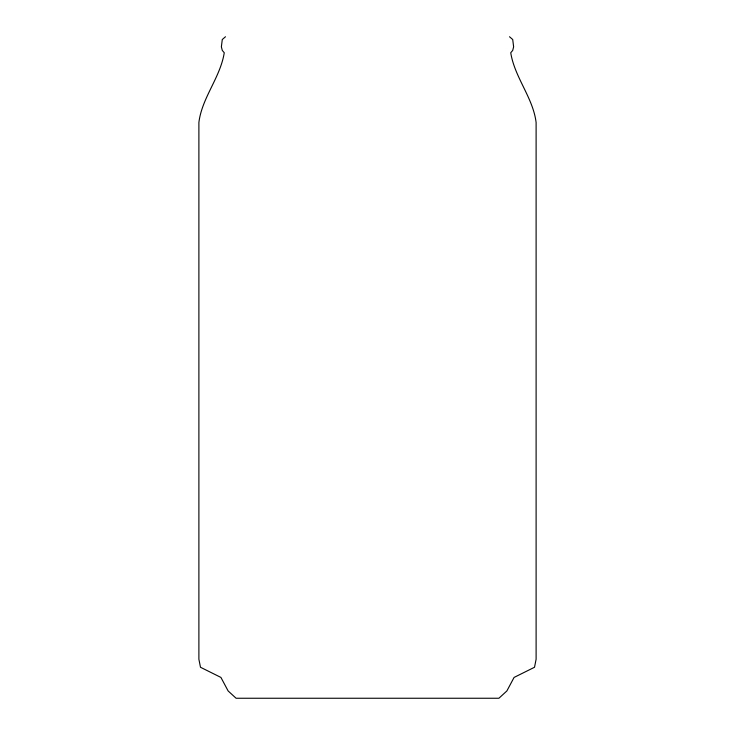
<?xml version="1.0" encoding="UTF-8"?>
<svg xmlns="http://www.w3.org/2000/svg" width="735" height="735" viewBox="0 0 735 735"><rect width="100%" height="100%" fill="white"/><g stroke="black" fill="none" stroke-linecap="round" stroke-linejoin="round"><path stroke-width="1.1" d="M225.489 36.75L222.282 39.525L221.373 46.847L222.292 50.43L224.258 52.745C220.325 77.552 201.932 97.691 198.891 122.488L198.891 659.249L200.48 667.261L220.923 677.431L228.126 690.946L236.091 698.25L498.909 698.25L506.874 690.946L514.077 677.431L534.52 667.261L536.109 659.249L536.109 122.488C533.068 97.691 514.675 77.552 510.742 52.745L512.708 50.43L513.627 46.847L512.718 39.525L509.511 36.75"/></g></svg>
